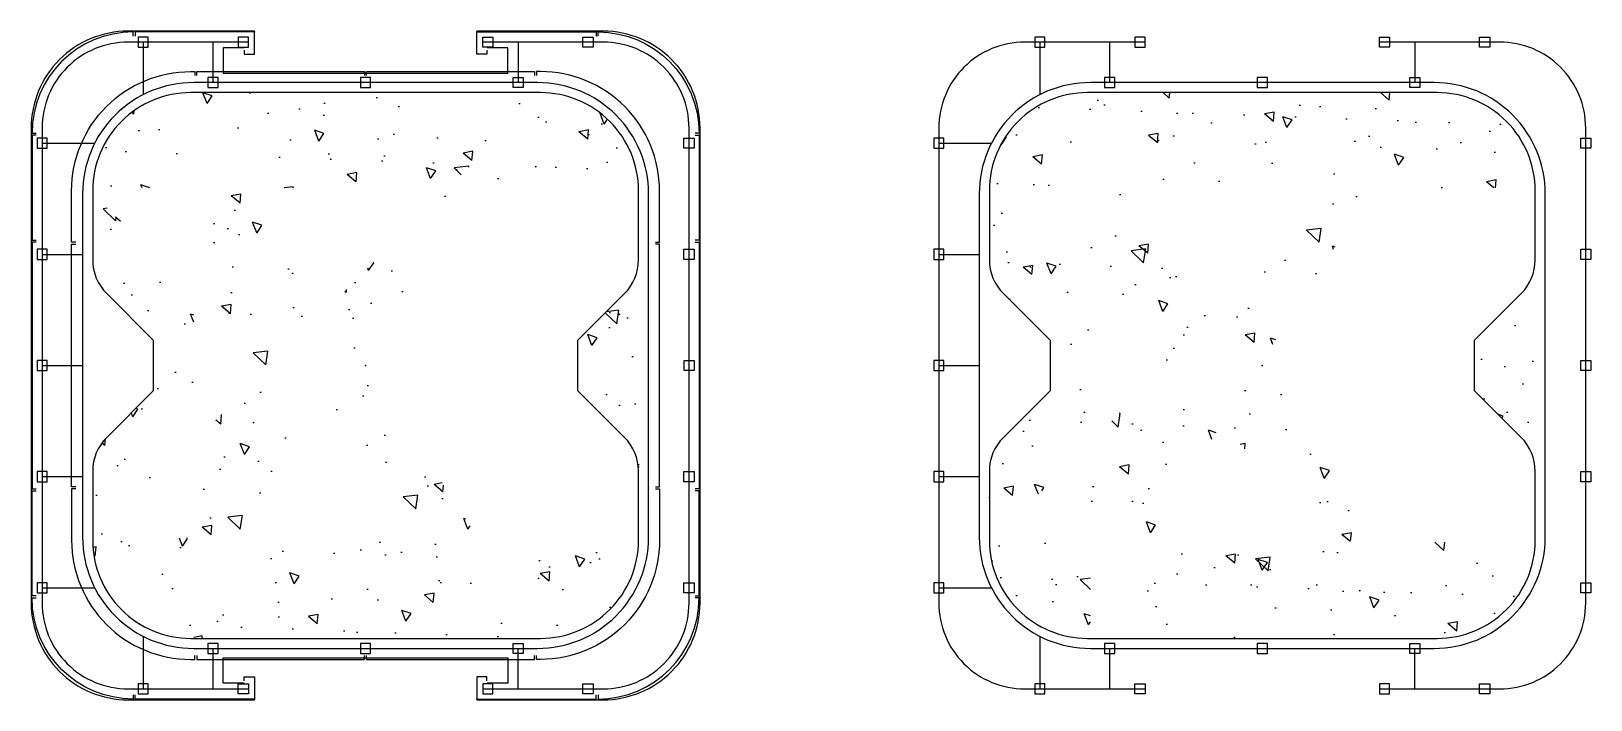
# Model space of a CAD drawing. Header units: millimetres. Extents: x -7838 to 162527, y -32093 to 60038.
# Drawn here: x 2861 to 10575, y -41 to 3267 of the extents above; entities that cross this region are included whole.
import ezdxf

# ---------------------------------------------------------------- set-up
doc = ezdxf.new("R2010")
doc.units = ezdxf.units.MM
for name, color, linetype in [('002 - STRUCTURAL STEEL', 4, 'Continuous'), ('A11_ALU.SOLID SHEET', 7, 'Continuous'), ('AR_TVM', 7, 'Continuous')]:
    doc.layers.add(name, color=color, linetype=linetype)
doc.layers.add('A-COLS  CUT', color=5, linetype='Continuous', lineweight=25)

# ---------------------------------------------------------------- blocks, each defined once
blk = doc.blocks.new('A$C3f6ca57f')
at = {"layer": 'AR_TVM'}
h = blk.add_hatch(dxfattribs=at)
h.set_pattern_fill('AR-CONC', color=0, scale=3, angle=90, style=0)
h.set_pattern_definition([(140, (65844.4, 14380.63), (47.8173, 546.554), [57.15, -628.65]), (85, (65844.4, 14380.6), (-573.1705, -105.7303), [45.72, -502.9218]), (190.45144, (65848.4, 14426.17), (-525.3533, 440.8237), [48.57, -534.2707]), (136.1842, (65692, 14380.6), (126.127, 813.237), [85.725, -942.975]), (186.6356, (65702.5, 14448.4), (-742.278, 712.212), [72.855, -801.407]), (81.1842, (65692, 14380.6), (-742.278, 712.212), [68.58, -754.379]), (111, (65730.1, 14456.83), (306.7956, 454.8432), [57.15, -628.65]), (56, (65730.1, 14456.8), (-552.564, 185.406), [45.72, -502.92]), (161.45144, (65755.66, 14494.73), (-245.7683, 640.2493), [48.57, -534.27]), (127.5, (65844.4, 14380.63), (-253.6651, 9.2658), [0, -496.824, 0, -510.54, 0, -504.825]), (97.5, (65844.4, 14380.63), (-300.5417, 200.459), [0, -291.084, 0, -485.394, 0, -192.405]), (57.5, (65844.4, 14210.7), (17.18623, 406.7718), [0, -190.5, 0, -594.36, 0, -788.67]), (47.5, (65844.4, 14134.5), (-76.2795, 444.3875), [0, -247.65, 0, -394.716, 0, -560.07])])
edge = h.paths.add_edge_path()
edge.add_arc((-864.7, -864.7), 485.5, 178.26705, 271.73295)
edge.add_arc((-864.7, 864.7), 485.5, 88.26705, 181.73295)
edge.add_arc((864.7, -864.7), 485.5, 268.26705, 361.73295)
edge.add_arc((864.7, 864.7), 485.5, -1.73295, 91.73295)
edge.add_line((-879.4, -1350), (879.4, -1350))
edge.add_line((-879.4, 1350), (879.4, 1350))
edge.add_line((-1350, -879.4), (-1350, -475))
edge.add_arc((-1118.8, -528.1), 237.2, 139.80171, 167.06819, ccw=False)
edge.add_line((-1300, -375), (-1050, -125))
edge.add_line((-1050, -125), (-1050, 125))
edge.add_line((-1050, 125), (-1300, 375))
edge.add_arc((-1118.8, 528.1), 237.2, 192.93181, 220.19829, ccw=False)
edge.add_line((-1350, 475), (-1350, 879.4))
edge.add_line((1350, 879.4), (1350, 475))
edge.add_arc((1118.8, 528.1), 237.2, -40.19829, -12.93181, ccw=False)
edge.add_line((1300, 375), (1050, 125))
edge.add_line((1050, 125), (1050, -125))
edge.add_line((1050, -125), (1300, -375))
edge.add_arc((1118.8, -528.1), 237.2, 12.93181, 40.19829, ccw=False)
edge.add_line((1350, -475), (1350, -879.4))
at = {"color": 0}
blk.add_point((0, 0), dxfattribs=at)
at = {"layer": 'A-COLS  CUT', "color": 0}
blk.add_lwpolyline([(1050, 125), (1280.6, 355.6, 0.198912), (1350, 523.2), (1350, 865, 0.414214), (865, 1350), (-865, 1350, 0.414214), (-1350, 865), (-1350, 523.2, 0.198912), (-1280.6, 355.6), (-1050, 125), (-1050, -125), (-1280.6, -355.6, 0.198912), (-1350, -523.2), (-1350, -865, 0.414214), (-865, -1350), (865, -1350, 0.414214), (1350, -865), (1350, -523.2, 0.198912), (1280.6, -355.6), (1050, -125)], format="xyb", close=True, dxfattribs=at)
blk = doc.blocks.new('*U245')
blk.add_lwpolyline([(-25, -25), (25, -25), (25, 25), (-25, 25)], close=True)
blk = doc.blocks.new('A$Cb8645559')
at = {"layer": '002 - STRUCTURAL STEEL'}
for p, q in [((-1100, 1600.1), (-1100, 1339.9)), ((-755, 1600.1), (-755, 1400)), ((755, 1600.1), (755, 1400)), ((-1599.9, 1100), (-1339.9, 1100)), ((-1599.9, 550), (-1400, 550)), ((-1599.9, 0), (-1400, 0)), ((-1599.9, -550), (-1400, -550)), ((-1599.9, -1100), (-1339.9, -1100)), ((-1100, -1339.9), (-1100, -1600)), ((-755, -1400), (-755, -1600)), ((755, -1600.1), (755, -1400))]:
    blk.add_line(p, q, dxfattribs=at)
for points in [[(-580, 1600), (-1175, 1600, 0.414214), (-1600, 1175), (-1600, -1175, 0.414214), (-1175, -1600), (-580, -1600)], [(580, -1600), (1175, -1600, 0.414214), (1600, -1175), (1600, 1175, 0.414214), (1175, 1600), (580, 1600)]]:
    blk.add_lwpolyline(points, format="xyb", dxfattribs=at)
blk.add_lwpolyline([(-1400, 850), (-1400, -850, 0.414214), (-850, -1400), (850, -1400, 0.414214), (1400, -850), (1400, 850, 0.414214), (850, 1400), (-850, 1400, 0.414214)], format="xyb", close=True, dxfattribs=at)
for p in [(-1100, 1600.1), (-605, 1600), (-755, 1400), (0, 1400), (-1599.9, 1100), (-1599.9, 550), (-1600, 0), (-1599.9, -550), (-1599.9, -1100), (-755, -1400), (0, -1400), (-1100, -1600)]:
    blk.add_blockref('*U245', p, dxfattribs=at)
at = {"layer": '002 - STRUCTURAL STEEL', "xscale": -1}
for p in [(605, 1600), (1100, 1600.1), (755, 1400), (1599.9, 1100), (1599.9, 550), (1600, 0), (1599.9, -550), (1599.9, -1100), (755, -1400), (1100, -1600)]:
    blk.add_blockref('*U245', p, dxfattribs=at)
at = {"layer": '002 - STRUCTURAL STEEL', "xscale": -1, "rotation": 180}
blk.add_blockref('*U245', (-605, -1600), dxfattribs=at)
at = {"layer": '002 - STRUCTURAL STEEL', "rotation": 180}
blk.add_blockref('*U245', (605, -1600), dxfattribs=at)
blk = doc.blocks.new('A$C2506ae7b')
at = {"layer": 'A11_ALU.SOLID SHEET', "color": 0}
for p, q in [((-5, -1454), (-5, -1434)), ((5, -1454), (5, -1434))]:
    blk.add_line(p, q, dxfattribs=at)
for points in [[(-1434, 610), (-1454, 610), (-1454, 865, -0.414214), (-865, 1454), (-845.2, 1454), (-845.2, 1434)], [(1434, 610), (1454, 610), (1454, 865, 0.414214), (865, 1454), (845.2, 1454), (845.2, 1434)], [(-1434, -610), (-1454, -610), (-1454, -865, 0.414214), (-865, -1454), (-845.2, -1454), (-845.2, -1434)], [(1434, -610), (1454, -610), (1454, -865, -0.414214), (865, -1454), (845.2, -1454), (845.2, -1434)]]:
    blk.add_lwpolyline(points, format="xyb", dxfattribs=at)
for points in [[(-835.2, 1434), (-835.2, 1454), (-5, 1454), (-5, 1434)], [(5, 1434), (5, 1454), (835.2, 1454), (835.2, 1434)], [(-1434, -600), (-1454, -600), (-1454, 600), (-1434, 600)], [(1434, -600), (1454, -600), (1454, 600), (1434, 600)], [(-835.2, -1434), (-835.2, -1454), (-5, -1454)], [(5, -1454), (835.2, -1454), (835.2, -1434)]]:
    blk.add_lwpolyline(points, dxfattribs=at)
blk.add_point((0, 0), dxfattribs=at)
blk.add_point((0, 0), dxfattribs=at)
blk.add_point((0, 0), dxfattribs=at)
blk.add_point((0, 0), dxfattribs=at)
blk = doc.blocks.new('A$C2a4a501c')
for points in [[(-550, 1654.1), (-1175, 1654.1, 0.414214), (-1654.1, 1175), (-1654.1, -1175, 0.414214), (-1175, -1654.1), (-550, -1654.1)], [(550, -1654.1), (1175, -1654.1, 0.414214), (1654.1, -1175), (1654.1, 1175, 0.414214), (1175, 1654.1), (550, 1654.1)]]:
    blk.add_lwpolyline(points, format="xyb")

msp = doc.modelspace()

# ---------------------------------------------------------------- linework, layer by layer
at = {"layer": 'A11_ALU.SOLID SHEET', "color": 1}
for points in [[(3365.311, 3243.03108), (3365.311, 3263.03108, 0.4142134667), (2865.311, 2763.03108), (2885.311, 2763.03108)], [(5665.09562, 3243.03108), (5665.09562, 3263.03108, -0.4142134667), (6165.09562, 2763.03108), (6145.09562, 2763.03108)], [(3365.311, -17.06601), (3365.311, -37.06601, -0.4142134667), (2865.311, 462.93399), (2885.311, 462.93399)], [(5665.09562, -17.06601), (5665.09562, -37.06601, 0.4142134667), (6165.09562, 462.93399), (6145.09562, 462.93399)]]:
    msp.add_lwpolyline(points, format="xyb", dxfattribs=at)
for points in [[(3915.20777, 3173.05477), (3915.20777, 3153.05477), (3965.20544, 3153.05477), (3965.20979, 3263.03108), (3907.14187, 3263.03108), (3375.311, 3263.03108), (3375.311, 3243.03108)], [(5115.19885, 3173.05477), (5115.19885, 3153.05477), (5065.20118, 3153.05477), (5065.19683, 3263.03108), (5123.26475, 3263.03108), (5655.09562, 3263.03108), (5655.09562, 3243.03108)], [(3914.20777, 3185.01286), (3811.20777, 3185.01286), (3811.20777, 3059.05477), (5219.19885, 3059.08783), (5219.19885, 3185.01286), (5116.19885, 3185.01286)], [(2885.311, 2753.03108), (2865.311, 2753.03108), (2865.311, 2232.98253), (2885.311, 2232.98253)], [(6145.09562, 2753.03108), (6165.09562, 2753.03108), (6165.09562, 2232.98253), (6145.09562, 2232.98253)], [(2885.311, 2222.98253), (2865.311, 2222.98253), (2865.311, 1002.98253), (2885.311, 1002.98253)], [(6145.09562, 2222.98253), (6165.09562, 2222.98253), (6165.09562, 1002.98253), (6145.09562, 1002.98253)], [(2885.311, 472.93399), (2865.311, 472.93399), (2865.311, 992.98253), (2885.311, 992.98253)], [(6145.09562, 472.93399), (6165.09562, 472.93399), (6165.09562, 992.98253), (6145.09562, 992.98253)], [(3914.20777, 40.95221), (3811.20777, 40.95221), (3811.20777, 166.9103), (5219.19885, 166.87724), (5219.19885, 40.95221), (5116.19885, 40.95221)], [(3915.20777, 52.9103), (3915.20777, 72.9103), (3965.20544, 72.9103), (3965.20979, -37.06601), (3907.14187, -37.06601), (3375.311, -37.06601), (3375.311, -17.06601)], [(5115.19885, 52.9103), (5115.19885, 72.9103), (5065.20118, 72.9103), (5065.19683, -37.06601), (5123.26475, -37.06601), (5655.09562, -37.06601), (5655.09562, -17.06601)]]:
    msp.add_lwpolyline(points, dxfattribs=at)
for p in [(3965.20979, 3263.03108), (5065.19683, 3263.03108), (3965.20979, -37.06601), (5065.19683, -37.06601)]:
    msp.add_point(p, dxfattribs=at)

# ---------------------------------------------------------------- block references
for name, p in [('A$C2a4a501c', (4515.20331, 1612.98253, -0.00138)), ('A$Cb8645559', (8950.48397, 1612.98253))]:
    msp.add_blockref(name, p)
at = {"color": 1}
for name, p in [('A$Cb8645559', (4515.20331, 1612.98253, -0.00138)), ('A$C2506ae7b', (4515.20331, 1612.98253, -0.00138)), ('A$C3f6ca57f', (8950.48397, 1612.98253))]:
    msp.add_blockref(name, p, dxfattribs=at)
at = {"color": 8}
msp.add_blockref('A$C3f6ca57f', (4515.20331, 1612.98253, -0.00138), dxfattribs=at)

doc.saveas('drawing.dxf')
